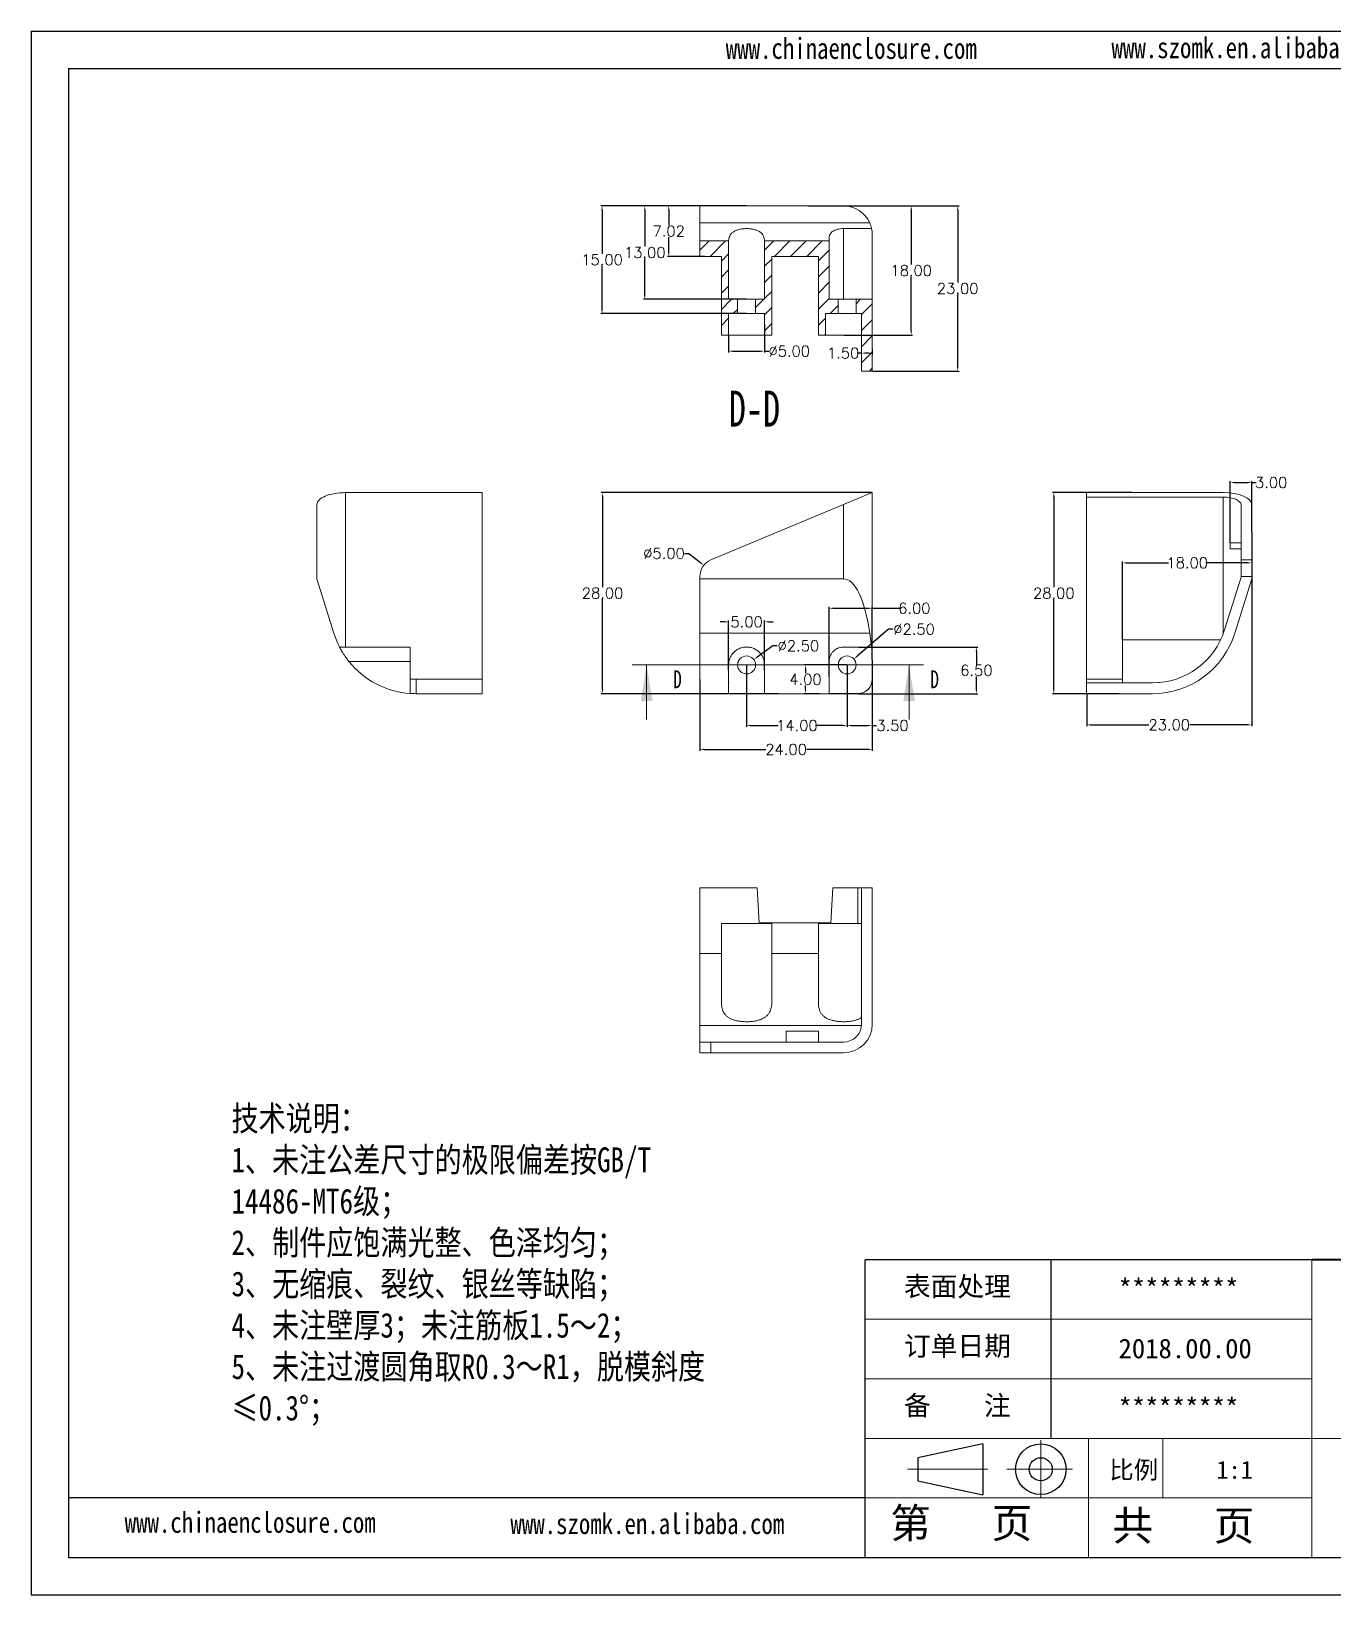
# Model space of a CAD drawing. Header units: inches. Extents: x 1696 to 3185, y 390 to 766.
# Drawn here: x 1696.1 to 1877.4, y 389.6 to 607.3 of the extents above; entities that cross this region are included whole.
import ezdxf

# ---------------------------------------------------------------- set-up
doc = ezdxf.new("R2010")
doc.units = ezdxf.units.IN
doc.header["$LTSCALE"] = 15
doc.linetypes.add('CENTER2', pattern=[28.575, 19.05, -3.175, 3.175, -3.175])
doc.linetypes.add('CENTERX2', pattern=[101.6, 63.5, -12.7, 12.7, -12.7])
doc.layers.add('文字', color=81, linetype='Continuous')
for name, color, linetype, lineweight in [('粗实线', 7, 'Continuous', 30), ('细实线', 3, 'Continuous', 9), ('细点划线', 2, 'CENTER2', 9)]:
    doc.layers.add(name, color=color, linetype=linetype, lineweight=lineweight)
doc.styles.add('SLDTEXTSTYLE6', font='TXT', dxfattribs={"width": 0.7})
doc.styles.get("Standard").update_dxf_attribs({"font": 'txt', "bigfont": 'gbcbig.shx'})
doc.styles.add('宋体', font='', dxfattribs={"width": 0.8, "height": 3.5})
doc.styles.get('宋体').set_extended_font_data('SimSun')
doc.dimstyles.new('2', dxfattribs={"dimtxt": 1.5, "dimasz": 0.6, "dimexe": 0.18, "dimexo": 0.0625, "dimgap": 0.09, "dimtad": 0, "dimtih": 1, "dimtoh": 1, "dimzin": 0, "dimdsep": 46, "dimtxsty": 'Standard', "dimcen": 0, "dimadec": 0, "dimazin": 2, "dimtfac": 1, "dimtofl": 0, "dimtmove": 0, "dimatfit": 3, "dimfxl": 1, "dimtolj": 1, "dimtzin": 0, "dimarcsym": 0})

# ---------------------------------------------------------------- blocks, each defined once
blk = doc.blocks.new('*D221')
at = {"color": 0, "lineweight": -2}
for p, q in [((1806.49, 583.02), (1825.25, 583.02)), ((1825.07, 582.42), (1825.07, 572.36)), ((1825.07, 560.62), (1825.07, 570.68)), ((1813.23, 560.02), (1825.25, 560.02))]:
    blk.add_line(p, q, dxfattribs=at)
at = {"color": 0}
for points in [[(1824.97, 582.42), (1825.17, 582.42), (1825.07, 583.02)], [(1824.97, 560.62), (1825.17, 560.62), (1825.07, 560.02)]]:
    blk.add_solid(points, dxfattribs=at)
at = {"layer": 'Defpoints', "color": 0}
for p in [(1806.43, 583.02), (1825.07, 583.02), (1813.17, 560.02)]:
    blk.add_point(p, dxfattribs=at)
at = {"color": 0, "insert": (1825.07, 571.52), "char_height": 1.5, "attachment_point": 5}
blk.add_mtext('\\A1;23.00', dxfattribs=at)
blk = doc.blocks.new('*D222')
at = {"color": 0, "lineweight": -2}
for p, q in [((1804.22, 583.02), (1818.77, 583.02)), ((1818.59, 582.42), (1818.59, 574.86)), ((1818.59, 565.62), (1818.59, 573.18)), ((1809.23, 565.02), (1818.77, 565.02))]:
    blk.add_line(p, q, dxfattribs=at)
at = {"color": 0}
for points in [[(1818.49, 582.42), (1818.69, 582.42), (1818.59, 583.02)], [(1818.49, 565.62), (1818.69, 565.62), (1818.59, 565.02)]]:
    blk.add_solid(points, dxfattribs=at)
at = {"layer": 'Defpoints', "color": 0}
for p in [(1804.15, 583.02), (1818.59, 583.02), (1809.17, 565.02)]:
    blk.add_point(p, dxfattribs=at)
at = {"color": 0, "insert": (1818.59, 574.02), "char_height": 1.5, "attachment_point": 5}
blk.add_mtext('\\A1;18.00', dxfattribs=at)
blk = doc.blocks.new('*D223')
at = {"color": 0, "lineweight": -2}
for p, q in [((1789.11, 583.02), (1784.65, 583.02)), ((1784.83, 582.42), (1784.83, 580.35)), ((1784.83, 576.59), (1784.83, 578.67)), ((1789.81, 575.99), (1784.65, 575.99))]:
    blk.add_line(p, q, dxfattribs=at)
at = {"color": 0}
for points in [[(1784.73, 582.42), (1784.93, 582.42), (1784.83, 583.02)], [(1784.73, 576.59), (1784.93, 576.59), (1784.83, 575.99)]]:
    blk.add_solid(points, dxfattribs=at)
at = {"layer": 'Defpoints', "color": 0}
for p in [(1789.17, 583.02), (1784.83, 575.99), (1789.87, 575.99)]:
    blk.add_point(p, dxfattribs=at)
at = {"color": 0, "insert": (1784.83, 579.51), "char_height": 1.5, "attachment_point": 5}
blk.add_mtext('\\A1;7.02', dxfattribs=at)
blk = doc.blocks.new('*D224')
at = {"color": 0, "lineweight": -2}
for p, q in [((1795.61, 583.02), (1781.31, 583.02)), ((1781.49, 582.42), (1781.49, 577.36)), ((1781.49, 570.62), (1781.49, 575.68)), ((1795.61, 570.02), (1781.31, 570.02))]:
    blk.add_line(p, q, dxfattribs=at)
at = {"color": 0}
for points in [[(1781.39, 582.42), (1781.59, 582.42), (1781.49, 583.02)], [(1781.39, 570.62), (1781.59, 570.62), (1781.49, 570.02)]]:
    blk.add_solid(points, dxfattribs=at)
at = {"layer": 'Defpoints', "color": 0}
for p in [(1795.67, 583.02), (1781.49, 570.02), (1795.67, 570.02)]:
    blk.add_point(p, dxfattribs=at)
at = {"color": 0, "insert": (1781.49, 576.52), "char_height": 1.5, "attachment_point": 5}
blk.add_mtext('\\A1;13.00', dxfattribs=at)
blk = doc.blocks.new('*D225')
at = {"color": 0, "lineweight": -2}
for p, q in [((1795.61, 583.02), (1775.36, 583.02)), ((1775.54, 582.42), (1775.54, 576.36)), ((1775.54, 568.62), (1775.54, 574.68)), ((1795.61, 568.02), (1775.36, 568.02))]:
    blk.add_line(p, q, dxfattribs=at)
at = {"color": 0}
for points in [[(1775.44, 582.42), (1775.64, 582.42), (1775.54, 583.02)], [(1775.44, 568.62), (1775.64, 568.62), (1775.54, 568.02)]]:
    blk.add_solid(points, dxfattribs=at)
at = {"layer": 'Defpoints', "color": 0}
for p in [(1775.54, 583.02), (1795.67, 583.02), (1795.67, 568.02)]:
    blk.add_point(p, dxfattribs=at)
at = {"color": 0, "insert": (1775.54, 575.52), "char_height": 1.5, "attachment_point": 5}
blk.add_mtext('\\A1;15.00', dxfattribs=at)
blk = doc.blocks.new('*D233')
at = {"color": 0, "lineweight": -2}
for p, q in [((1795.67, 519.03), (1795.67, 510.48)), ((1809.67, 519.03), (1809.67, 510.48)), ((1796.27, 510.66), (1800.08, 510.66)), ((1809.07, 510.66), (1805.26, 510.66))]:
    blk.add_line(p, q, dxfattribs=at)
at = {"color": 0}
for points in [[(1796.27, 510.76), (1796.27, 510.56), (1795.67, 510.66)], [(1809.07, 510.76), (1809.07, 510.56), (1809.67, 510.66)]]:
    blk.add_solid(points, dxfattribs=at)
at = {"layer": 'Defpoints', "color": 0}
for p in [(1795.67, 519.09), (1809.67, 519.09), (1809.67, 510.66)]:
    blk.add_point(p, dxfattribs=at)
at = {"color": 0, "insert": (1802.67, 510.66), "char_height": 1.5, "attachment_point": 5}
blk.add_mtext('\\A1;14.00', dxfattribs=at)
blk = doc.blocks.new('*D234')
at = {"color": 0, "lineweight": -2}
for p, q in [((1809.67, 519.03), (1809.67, 510.48)), ((1813.17, 519.74), (1813.17, 510.48)), ((1810.27, 510.66), (1812.57, 510.66)), ((1813.17, 510.66), (1813.77, 510.66))]:
    blk.add_line(p, q, dxfattribs=at)
at = {"color": 0}
for points in [[(1810.27, 510.76), (1810.27, 510.56), (1809.67, 510.66)], [(1812.57, 510.76), (1812.57, 510.56), (1813.17, 510.66)]]:
    blk.add_solid(points, dxfattribs=at)
at = {"layer": 'Defpoints', "color": 0}
for p in [(1809.67, 519.09), (1813.17, 519.8), (1813.17, 510.66)]:
    blk.add_point(p, dxfattribs=at)
at = {"color": 0, "insert": (1815.99, 510.66), "char_height": 1.5, "attachment_point": 5}
blk.add_mtext('\\A1;3.50', dxfattribs=at)
blk = doc.blocks.new('*D235')
at = {"color": 0, "lineweight": -2}
for p, q in [((1807.17, 517.42), (1807.17, 527.17)), ((1807.77, 526.99), (1812.57, 526.99)), ((1813.17, 519.86), (1813.17, 527.17)), ((1813.17, 526.99), (1816.94, 526.99))]:
    blk.add_line(p, q, dxfattribs=at)
at = {"color": 0}
for points in [[(1807.77, 527.09), (1807.77, 526.89), (1807.17, 526.99)], [(1812.57, 527.09), (1812.57, 526.89), (1813.17, 526.99)]]:
    blk.add_solid(points, dxfattribs=at)
at = {"layer": 'Defpoints', "color": 0}
for p in [(1807.17, 526.99), (1813.17, 519.8), (1807.17, 517.36)]:
    blk.add_point(p, dxfattribs=at)
at = {"color": 0, "insert": (1819.03, 526.99), "char_height": 1.5, "attachment_point": 5}
blk.add_mtext('\\A1;6.00', dxfattribs=at)
blk = doc.blocks.new('*D236')
at = {"color": 0, "lineweight": -2}
for p, q in [((1792.57, 525.1), (1791.97, 525.1)), ((1793.17, 518.38), (1793.17, 525.28)), ((1798.17, 518.38), (1798.17, 525.28)), ((1798.77, 525.1), (1799.37, 525.1))]:
    blk.add_line(p, q, dxfattribs=at)
at = {"color": 0}
for points in [[(1792.57, 525.2), (1792.57, 525), (1793.17, 525.1)], [(1798.77, 525.2), (1798.77, 525), (1798.17, 525.1)]]:
    blk.add_solid(points, dxfattribs=at)
at = {"layer": 'Defpoints', "color": 0}
for p in [(1798.17, 525.1), (1793.17, 518.32), (1798.17, 518.32)]:
    blk.add_point(p, dxfattribs=at)
at = {"color": 0, "insert": (1795.67, 525.1), "char_height": 1.5, "attachment_point": 5}
blk.add_mtext('\\A1;5.00', dxfattribs=at)
blk = doc.blocks.new('*D237')
at = {"color": 0, "lineweight": -2}
for p, q in [((1799.31, 521.76), (1797.16, 520.19)), ((1799.91, 521.76), (1799.31, 521.76))]:
    blk.add_line(p, q, dxfattribs=at)
at = {"color": 0}
blk.add_solid([(1797.1, 520.27), (1797.22, 520.11), (1796.68, 519.83)], dxfattribs=at)
at = {"layer": 'Defpoints', "color": 0}
for p in [(1794.66, 518.36), (1796.68, 519.83)]:
    blk.add_point(p, dxfattribs=at)
at = {"color": 0, "insert": (1802.88, 521.76), "char_height": 1.5, "attachment_point": 5}
blk.add_mtext('\\A1;∅2.50', dxfattribs=at)
blk = doc.blocks.new('*D238')
at = {"color": 0, "lineweight": -2}
for p, q in [((1815.42, 524.07), (1811.07, 520.3)), ((1816.02, 524.07), (1815.42, 524.07))]:
    blk.add_line(p, q, dxfattribs=at)
at = {"color": 0}
blk.add_solid([(1811, 520.38), (1811.13, 520.23), (1810.62, 519.91)], dxfattribs=at)
at = {"layer": 'Defpoints', "color": 0}
for p in [(1808.72, 518.27), (1810.62, 519.91)]:
    blk.add_point(p, dxfattribs=at)
at = {"color": 0, "insert": (1818.99, 524.07), "char_height": 1.5, "attachment_point": 5}
blk.add_mtext('\\A1;∅2.50', dxfattribs=at)
blk = doc.blocks.new('*D239')
at = {"color": 0, "lineweight": -2}
for p, q in [((1789.17, 517.07), (1789.17, 507.15)), ((1813.17, 517.07), (1813.17, 507.15)), ((1789.77, 507.33), (1798.33, 507.33)), ((1812.57, 507.33), (1804.01, 507.33))]:
    blk.add_line(p, q, dxfattribs=at)
at = {"color": 0}
for points in [[(1789.77, 507.43), (1789.77, 507.23), (1789.17, 507.33)], [(1812.57, 507.43), (1812.57, 507.23), (1813.17, 507.33)]]:
    blk.add_solid(points, dxfattribs=at)
at = {"layer": 'Defpoints', "color": 0}
for p in [(1789.17, 517.13), (1813.17, 517.13), (1789.17, 507.33)]:
    blk.add_point(p, dxfattribs=at)
at = {"color": 0, "insert": (1801.17, 507.33), "char_height": 1.5, "attachment_point": 5}
blk.add_mtext('\\A1;24.00', dxfattribs=at)
blk = doc.blocks.new('*D240')
at = {"color": 0, "lineweight": -2}
for p, q in [((1813.11, 543.09), (1775.43, 543.09)), ((1775.61, 542.49), (1775.61, 529.93)), ((1775.61, 515.69), (1775.61, 528.25)), ((1800.11, 515.09), (1775.43, 515.09))]:
    blk.add_line(p, q, dxfattribs=at)
at = {"color": 0}
for points in [[(1775.51, 542.49), (1775.71, 542.49), (1775.61, 543.09)], [(1775.51, 515.69), (1775.71, 515.69), (1775.61, 515.09)]]:
    blk.add_solid(points, dxfattribs=at)
at = {"layer": 'Defpoints', "color": 0}
for p in [(1775.61, 543.09), (1813.17, 543.09), (1800.17, 515.09)]:
    blk.add_point(p, dxfattribs=at)
at = {"color": 0, "insert": (1775.61, 529.09), "char_height": 1.5, "attachment_point": 5}
blk.add_mtext('\\A1;28.00', dxfattribs=at)
blk = doc.blocks.new('*D241')
at = {"color": 0, "lineweight": -2}
for p, q in [((1787.01, 534.63), (1787.61, 534.63)), ((1787.61, 534.63), (1789.24, 533.35))]:
    blk.add_line(p, q, dxfattribs=at)
at = {"color": 0}
blk.add_solid([(1789.3, 533.43), (1789.17, 533.27), (1789.71, 532.98)], dxfattribs=at)
at = {"layer": 'Defpoints', "color": 0}
for p in [(1789.71, 532.98), (1793.63, 529.88)]:
    blk.add_point(p, dxfattribs=at)
at = {"color": 0, "insert": (1784.17, 534.63), "char_height": 1.5, "attachment_point": 5}
blk.add_mtext('\\A1;∅5.00', dxfattribs=at)
blk = doc.blocks.new('*D242')
at = {"color": 0, "lineweight": -2}
for p, q in [((1866.03, 537.52), (1866.03, 510.57)), ((1843.03, 515.03), (1843.03, 510.57)), ((1843.63, 510.75), (1851.69, 510.75)), ((1865.43, 510.75), (1857.37, 510.75))]:
    blk.add_line(p, q, dxfattribs=at)
at = {"color": 0}
for points in [[(1843.63, 510.85), (1843.63, 510.65), (1843.03, 510.75)], [(1865.43, 510.85), (1865.43, 510.65), (1866.03, 510.75)]]:
    blk.add_solid(points, dxfattribs=at)
at = {"layer": 'Defpoints', "color": 0}
for p in [(1866.03, 537.58), (1843.03, 515.09), (1866.03, 510.75)]:
    blk.add_point(p, dxfattribs=at)
at = {"color": 0, "insert": (1854.53, 510.75), "char_height": 1.5, "attachment_point": 5}
blk.add_mtext('\\A1;23.00', dxfattribs=at)
blk = doc.blocks.new('*D243')
at = {"color": 0, "lineweight": -2}
for p, q in [((1849.33, 543.09), (1838.27, 543.09)), ((1838.45, 542.49), (1838.45, 529.93)), ((1838.45, 515.69), (1838.45, 528.25)), ((1847.55, 515.09), (1838.27, 515.09))]:
    blk.add_line(p, q, dxfattribs=at)
at = {"color": 0}
for points in [[(1838.35, 542.49), (1838.55, 542.49), (1838.45, 543.09)], [(1838.35, 515.69), (1838.55, 515.69), (1838.45, 515.09)]]:
    blk.add_solid(points, dxfattribs=at)
at = {"layer": 'Defpoints', "color": 0}
for p in [(1838.45, 543.09), (1849.39, 543.09), (1847.61, 515.09)]:
    blk.add_point(p, dxfattribs=at)
at = {"color": 0, "insert": (1838.45, 529.09), "char_height": 1.5, "attachment_point": 5}
blk.add_mtext('\\A1;28.00', dxfattribs=at)
blk = doc.blocks.new('*D244')
at = {"color": 0, "lineweight": -2}
for p, q in [((1863.03, 536.14), (1863.03, 544.68)), ((1863.63, 544.5), (1865.43, 544.5)), ((1866.03, 537.58), (1866.03, 544.68)), ((1866.03, 544.5), (1866.63, 544.5))]:
    blk.add_line(p, q, dxfattribs=at)
at = {"color": 0}
for points in [[(1863.63, 544.6), (1863.63, 544.4), (1863.03, 544.5)], [(1865.43, 544.6), (1865.43, 544.4), (1866.03, 544.5)]]:
    blk.add_solid(points, dxfattribs=at)
at = {"layer": 'Defpoints', "color": 0}
for p in [(1866.03, 544.5), (1863.03, 536.08), (1866.03, 537.52)]:
    blk.add_point(p, dxfattribs=at)
at = {"color": 0, "insert": (1868.72, 544.5), "char_height": 1.5, "attachment_point": 5}
blk.add_mtext('\\A1;3.00', dxfattribs=at)
blk = doc.blocks.new('*D245')
at = {"color": 0, "lineweight": -2}
for p, q in [((1848.03, 522.66), (1848.03, 533.49)), ((1866.03, 533.67), (1866.03, 533.13)), ((1848.63, 533.31), (1854.44, 533.31)), ((1865.43, 533.31), (1859.62, 533.31))]:
    blk.add_line(p, q, dxfattribs=at)
at = {"color": 0}
for points in [[(1848.63, 533.41), (1848.63, 533.21), (1848.03, 533.31)], [(1865.43, 533.41), (1865.43, 533.21), (1866.03, 533.31)]]:
    blk.add_solid(points, dxfattribs=at)
at = {"layer": 'Defpoints', "color": 0}
for p in [(1866.03, 533.74), (1848.03, 533.31), (1848.03, 522.59)]:
    blk.add_point(p, dxfattribs=at)
at = {"color": 0, "insert": (1857.03, 533.31), "char_height": 1.5, "attachment_point": 5}
blk.add_mtext('\\A1;18.00', dxfattribs=at)
blk = doc.blocks.new('*D253')
at = {"color": 0, "lineweight": -2}
for p, q in [((1809.61, 519.09), (1803.69, 519.09)), ((1803.87, 518.49), (1803.87, 517.93)), ((1803.87, 515.69), (1803.87, 516.25)), ((1805.81, 515.09), (1803.69, 515.09))]:
    blk.add_line(p, q, dxfattribs=at)
at = {"color": 0}
for points in [[(1803.77, 518.49), (1803.97, 518.49), (1803.87, 519.09)], [(1803.77, 515.69), (1803.97, 515.69), (1803.87, 515.09)]]:
    blk.add_solid(points, dxfattribs=at)
at = {"layer": 'Defpoints', "color": 0}
for p in [(1803.87, 519.09), (1809.67, 519.09), (1805.87, 515.09)]:
    blk.add_point(p, dxfattribs=at)
at = {"color": 0, "insert": (1803.87, 517.09), "char_height": 1.5, "attachment_point": 5}
blk.add_mtext('\\A1;4.00', dxfattribs=at)
blk = doc.blocks.new('*D254')
at = {"color": 0, "lineweight": -2}
for p, q in [((1811.23, 521.59), (1827.85, 521.59)), ((1827.67, 520.99), (1827.67, 519.18)), ((1827.67, 515.69), (1827.67, 517.5)), ((1811.23, 515.09), (1827.85, 515.09))]:
    blk.add_line(p, q, dxfattribs=at)
at = {"color": 0}
for points in [[(1827.57, 520.99), (1827.77, 520.99), (1827.67, 521.59)], [(1827.57, 515.69), (1827.77, 515.69), (1827.67, 515.09)]]:
    blk.add_solid(points, dxfattribs=at)
at = {"layer": 'Defpoints', "color": 0}
for p in [(1811.17, 521.59), (1827.67, 521.59), (1811.17, 515.09)]:
    blk.add_point(p, dxfattribs=at)
at = {"color": 0, "insert": (1827.67, 518.34), "char_height": 1.5, "attachment_point": 5}
blk.add_mtext('\\A1;6.50', dxfattribs=at)
blk = doc.blocks.new('*D256')
at = {"color": 0, "lineweight": -2}
for p, q in [((1811.67, 562.52), (1811.07, 562.52)), ((1811.67, 562.58), (1811.67, 562.7)), ((1812.57, 562.52), (1812.27, 562.52)), ((1813.17, 563.14), (1813.17, 562.34))]:
    blk.add_line(p, q, dxfattribs=at)
at = {"color": 0}
for points in [[(1812.27, 562.62), (1812.27, 562.42), (1811.67, 562.52)], [(1812.57, 562.62), (1812.57, 562.42), (1813.17, 562.52)]]:
    blk.add_solid(points, dxfattribs=at)
at = {"layer": 'Defpoints', "color": 0}
for p in [(1811.67, 562.52), (1811.67, 562.52), (1813.17, 563.21)]:
    blk.add_point(p, dxfattribs=at)
at = {"color": 0, "insert": (1809.11, 562.52), "char_height": 1.5, "attachment_point": 5}
blk.add_mtext('\\A1;1.50', dxfattribs=at)
blk = doc.blocks.new('*D257')
at = {"color": 0, "lineweight": -2}
for p, q in [((1798.17, 566.45), (1798.17, 562.61)), ((1793.17, 564.95), (1793.17, 562.61)), ((1793.77, 562.79), (1797.57, 562.79)), ((1798.17, 562.79), (1798.77, 562.79))]:
    blk.add_line(p, q, dxfattribs=at)
at = {"color": 0}
for points in [[(1793.77, 562.89), (1793.77, 562.69), (1793.17, 562.79)], [(1797.57, 562.89), (1797.57, 562.69), (1798.17, 562.79)]]:
    blk.add_solid(points, dxfattribs=at)
at = {"layer": 'Defpoints', "color": 0}
for p in [(1798.17, 566.52), (1793.17, 565.02), (1798.17, 562.79)]:
    blk.add_point(p, dxfattribs=at)
at = {"color": 0, "insert": (1801.61, 562.79), "char_height": 1.5, "attachment_point": 5}
blk.add_mtext('\\A1;%%C5.00', dxfattribs=at)

msp = doc.modelspace()

# ---------------------------------------------------------------- hatches: boundary and pattern name
at = {"linetype": 'Continuous', "lineweight": 0}
h = msp.add_hatch(dxfattribs=at)
h.set_pattern_fill('ANSI31', color=4, scale=0.5, style=0)
h.paths.add_polyline_path([(1793.17, 570.016), (1793.17, 578.138), (1789.17, 578.138), (1789.17, 575.995), (1792.17, 575.995), (1792.17, 565.016), (1793.17, 565.016), (1793.17, 568.016), (1794.42, 568.016), (1794.42, 570.016)], flags=0)
h = msp.add_hatch(dxfattribs=at)
h.set_pattern_fill('ANSI31', color=4, scale=0.5, style=0)
h.paths.add_polyline_path([(1796.92, 570.016), (1796.92, 568.016), (1798.17, 568.016), (1798.17, 565.016), (1799.17, 565.016), (1799.17, 575.995), (1805.67, 575.995), (1805.67, 565.016), (1806.67, 565.016), (1806.67, 568.016), (1808.42, 568.016), (1808.42, 570.016), (1807.17, 570.016), (1807.17, 578.138), (1798.17, 578.138), (1798.17, 570.016)], flags=0)
h = msp.add_hatch(dxfattribs=at)
h.set_pattern_fill('ANSI31', color=4, scale=0.5, style=0)
h.paths.add_polyline_path([(1811.67, 565.016), (1811.67, 560.016), (1813.17, 560.016), (1813.17, 570.016), (1810.92, 570.016), (1810.92, 568.016), (1811.67, 568.016)], flags=0)

# ---------------------------------------------------------------- linework, layer by layer
for p, q in [((1696.057, 607.341), (2003.987, 607.341)), ((1696.057, 607.341), (1696.057, 389.613)), ((1701.241, 602.157), (1998.803, 602.157)), ((1701.241, 602.157), (1701.241, 394.797)), ((1874.387, 436.269), (1812.179, 436.269)), ((1812.179, 394.797), (1812.179, 436.269)), ((1838.099, 411.386), (1838.099, 436.269)), ((1812.179, 403.092), (1701.241, 403.092)), ((1701.241, 394.797), (1998.803, 394.797)), ((1696.057, 389.613), (2003.987, 389.613))]:
    msp.add_line(p, q)
at = {"color": 7, "linetype": 'Continuous', "lineweight": 15}
for p, q in [((1789.17, 583.016), (1809.17, 583.016)), ((1789.17, 580.648), (1789.17, 583.016)), ((1789.17, 578.138), (1789.17, 580.648)), ((1789.17, 580.648), (1812.822, 580.648)), ((1813.08, 579.859), (1809.17, 579.859)), ((1809.17, 579.859), (1809.17, 570.016)), ((1793.17, 578.138), (1789.17, 578.138)), ((1789.17, 575.995), (1789.17, 578.138)), ((1793.17, 578.138), (1793.17, 570.016)), ((1798.17, 570.016), (1798.17, 578.138)), ((1807.17, 578.138), (1798.17, 578.138)), ((1807.17, 578.562), (1807.17, 578.138)), ((1807.17, 578.138), (1807.17, 570.016)), ((1813.17, 570.016), (1813.17, 579.016)), ((1792.17, 575.995), (1789.17, 575.995)), ((1792.17, 565.016), (1792.17, 575.995)), ((1799.17, 575.995), (1799.17, 565.016)), ((1805.67, 575.995), (1799.17, 575.995)), ((1805.67, 565.016), (1805.67, 575.995)), ((1794.42, 570.016), (1793.17, 570.016)), ((1794.42, 570.016), (1794.42, 568.016)), ((1796.92, 570.016), (1794.42, 570.016)), ((1798.17, 570.016), (1796.92, 570.016)), ((1796.92, 568.016), (1796.92, 570.016)), ((1808.42, 570.016), (1807.17, 570.016)), ((1808.42, 570.016), (1808.42, 568.016)), ((1810.92, 570.016), (1808.42, 570.016)), ((1810.92, 568.016), (1810.92, 570.016)), ((1813.17, 570.016), (1810.92, 570.016)), ((1813.17, 570.016), (1813.17, 560.016)), ((1793.17, 568.016), (1793.17, 565.016)), ((1793.17, 568.016), (1794.42, 568.016)), ((1796.92, 568.016), (1794.42, 568.016)), ((1796.92, 568.016), (1798.17, 568.016)), ((1798.17, 565.016), (1798.17, 568.016)), ((1806.67, 568.016), (1806.67, 565.016)), ((1806.67, 568.016), (1808.42, 568.016)), ((1810.92, 568.016), (1808.42, 568.016)), ((1810.92, 568.016), (1811.67, 568.016)), ((1811.67, 565.016), (1811.67, 568.016)), ((1792.17, 565.016), (1793.17, 565.016)), ((1793.17, 565.016), (1798.17, 565.016)), ((1798.17, 565.016), (1799.17, 565.016)), ((1805.67, 565.016), (1806.67, 565.016)), ((1806.67, 565.016), (1811.67, 565.016)), ((1811.67, 565.016), (1811.67, 560.016)), ((1811.67, 560.016), (1813.17, 560.016)), ((1739.828, 543.094), (1739.828, 521.594)), ((1739.828, 543.094), (1758.828, 543.094)), ((1758.828, 517.094), (1758.828, 543.094)), ((1809.17, 541.427), (1813.17, 543.094)), ((1813.17, 543.094), (1813.17, 521.594)), ((1843.026, 542.469), (1843.026, 543.094)), ((1862.026, 543.094), (1843.026, 543.094)), ((1862.026, 542.469), (1843.026, 542.469)), ((1843.026, 517.094), (1843.026, 542.469)), ((1862.026, 542.469), (1862.026, 523.383)), ((1735.828, 531.094), (1735.828, 541.427)), ((1790.709, 533.735), (1809.17, 541.427)), ((1809.17, 531.094), (1809.17, 541.427)), ((1864.526, 533.735), (1864.526, 541.427)), ((1866.026, 533.735), (1866.026, 541.427)), ((1863.026, 536.081), (1864.526, 536.081)), ((1863.026, 535.281), (1863.026, 536.081)), ((1863.026, 535.281), (1864.526, 535.281)), ((1864.526, 533.735), (1866.026, 533.735)), ((1864.526, 531.427), (1864.526, 533.735)), ((1866.026, 533.735), (1866.026, 531.427)), ((1789.17, 531.427), (1789.17, 531.094)), ((1862.225, 523.962), (1864.526, 531.323)), ((1864.526, 531.427), (1864.526, 531.323)), ((1866.026, 531.427), (1864.526, 531.427)), ((1866.026, 531.427), (1866.026, 531.094)), ((1738.196, 523.515), (1735.828, 531.094)), ((1789.17, 531.094), (1809.17, 531.094)), ((1789.17, 523.515), (1789.17, 531.094)), ((1863.657, 523.515), (1866.026, 531.094)), ((1789.17, 523.515), (1812.822, 523.515)), ((1789.17, 515.094), (1789.17, 523.515)), ((1861.687, 522.594), (1848.026, 522.594)), ((1848.026, 516.594), (1848.026, 522.594)), ((1861.687, 522.594), (1861.687, 522.594)), ((1739.828, 521.594), (1738.985, 521.594)), ((1748.828, 521.594), (1739.828, 521.594)), ((1748.828, 517.128), (1748.828, 521.594)), ((1813.08, 521.594), (1809.17, 521.594)), ((1813.17, 521.594), (1813.08, 521.594)), ((1813.17, 517.128), (1813.17, 521.594)), ((1748.828, 519.594), (1740.283, 519.594)), ((1793.17, 519.094), (1793.17, 515.122)), ((1798.17, 515.122), (1798.17, 519.094)), ((1807.17, 519.594), (1807.17, 515.122)), ((1749.65, 515.094), (1749.65, 517.094)), ((1749.65, 517.094), (1758.828, 517.094)), ((1758.828, 517.094), (1758.828, 515.094)), ((1793.17, 516.626), (1793.188, 516.626)), ((1798.152, 516.626), (1798.17, 516.626)), ((1813.17, 517.128), (1813.17, 517.094)), ((1848.026, 517.094), (1843.026, 517.094)), ((1843.026, 517.094), (1843.026, 516.594)), ((1843.026, 516.594), (1843.026, 515.094)), ((1852.203, 516.594), (1843.026, 516.594)), ((1853.232, 516.645), (1853.026, 516.645)), ((1853.026, 516.626), (1853.026, 516.645)), ((1758.828, 515.094), (1749.65, 515.094)), ((1811.17, 515.094), (1789.17, 515.094)), ((1798.17, 515.122), (1793.17, 515.122)), ((1811.17, 515.122), (1807.17, 515.122)), ((1811.17, 515.094), (1811.17, 515.122)), ((1852.203, 515.094), (1843.026, 515.094)), ((1789.17, 488.077), (1797.163, 488.077)), ((1789.17, 478.899), (1789.17, 488.077)), ((1797.163, 488.077), (1797.42, 483.177)), ((1807.42, 483.177), (1807.677, 488.077)), ((1807.677, 488.077), (1811.17, 488.077)), ((1811.17, 488.077), (1811.17, 483.077)), ((1811.67, 488.077), (1811.17, 488.077)), ((1811.67, 469.077), (1811.67, 488.077)), ((1811.67, 488.077), (1813.17, 488.077)), ((1813.17, 469.077), (1813.17, 488.077)), ((1792.17, 483.077), (1792.17, 472.106)), ((1792.17, 483.077), (1799.17, 483.077)), ((1797.42, 483.177), (1807.42, 483.177)), ((1799.17, 472.102), (1799.17, 483.077)), ((1805.67, 483.077), (1805.67, 472.099)), ((1805.67, 483.077), (1811.67, 483.077)), ((1789.17, 478.899), (1789.17, 468.877)), ((1789.17, 468.877), (1811.662, 468.877)), ((1789.17, 468.877), (1789.17, 466.577)), ((1789.17, 465.077), (1789.17, 466.577)), ((1789.17, 466.577), (1790.709, 466.577)), ((1790.709, 466.577), (1790.709, 465.077)), ((1790.709, 466.577), (1809.17, 466.577)), ((1801.17, 468.077), (1801.17, 466.577)), ((1801.17, 468.077), (1805.67, 468.077)), ((1805.67, 468.077), (1805.67, 466.577)), ((1790.709, 465.077), (1789.17, 465.077)), ((1790.709, 465.077), (1809.17, 465.077))]:
    msp.add_line(p, q, dxfattribs=at)
at = {"color": 1, "linetype": 'CENTERX2', "lineweight": 0}
msp.add_line((1779.747, 519.094), (1820.3, 519.094), dxfattribs=at)
at = {"color": 7, "linetype": 'Continuous', "lineweight": 0}
for p, q in [((1781.747, 511.494), (1781.747, 519.094)), ((1818.3, 511.494), (1818.3, 519.094))]:
    msp.add_line(p, q, dxfattribs=at)
at = {"color": 8, "linetype": 'Continuous', "lineweight": 15}
for p, q in [((1792.17, 478.899), (1789.17, 478.899)), ((1805.67, 478.899), (1799.17, 478.899))]:
    msp.add_line(p, q, dxfattribs=at)
at = {"color": 7, "linetype": 'Continuous', "lineweight": 15}
for centre in [(1795.67, 519.094), (1809.67, 519.092)]:
    msp.add_circle(centre, 1.25, dxfattribs=at)
for centre, radius, start, end in [((1809.17, 579.016), 4, 24.07093, 90), ((1809.17, 579.016), 4, 0, 12.16739), ((1791.67, 531.427), 2.5, 112.62, 180), ((1852.203, 527.094), 10.5, 270, 342.64598), ((1852.203, 527.094), 12, 270, 342.64598), ((1749.65, 527.094), 12, 218.68219, 266.07077), ((1749.65, 527.094), 10, 265.28329, 270), ((1795.67, 519.094), 3.5, 224.41531, 224.83537), ((1795.67, 519.094), 3.5, 315.16463, 315.58469), ((1811.17, 517.094), 2, 270, 0), ((1749.65, 527.094), 12, 266.07077, 270), ((1809.17, 469.077), 2.5, 270, 0), ((1809.17, 469.077), 4, 270, 0)]:
    msp.add_arc(centre, radius, start, end, dxfattribs=at)
for centre, major_axis, ratio, start_param, end_param in [((1739.828, 541.427), (4, 0), 0.4166694, 1.5707963, 3.1415927), ((1862.026, 541.427), (4, 0), 0.4166694, 0, 1.5707963), ((1862.026, 541.427), (2.5, 0), 0.4166694, 0, 1.5707963), ((1809.17, 518.294), (0, 12.8), 0.3125, 5.1325059, 6.2831853)]:
    msp.add_ellipse(centre, major_axis=major_axis, ratio=ratio, start_param=start_param, end_param=end_param, dxfattribs=at)
for points, knots in [([(1793.17, 578.138), (1793.17, 578.383), (1793.214, 578.611), (1793.364, 578.925), (1793.428, 579.026), (1793.586, 579.21), (1793.679, 579.296), (1793.899, 579.452), (1794.022, 579.521), (1794.295, 579.641), (1794.446, 579.693), (1794.77, 579.775), (1794.94, 579.806), (1795.294, 579.848), (1795.479, 579.859), (1795.843, 579.86), (1796.028, 579.85), (1796.384, 579.809), (1796.554, 579.779), (1796.88, 579.697), (1797.032, 579.646), (1797.308, 579.526), (1797.435, 579.456), (1797.764, 579.224), (1797.923, 579.036), (1798.074, 578.721), (1798.111, 578.61), (1798.159, 578.38), (1798.17, 578.261), (1798.17, 578.138)], [0, 0, 0, 0, 0.125, 0.125, 0.1875, 0.1875, 0.25, 0.25, 0.3125, 0.3125, 0.375, 0.375, 0.4375, 0.4375, 0.5, 0.5, 0.5625, 0.5625, 0.625, 0.625, 0.6875, 0.6875, 0.75, 0.75, 0.875, 0.875, 0.9375, 0.9375, 1, 1, 1, 1]), ([(1807.17, 578.562), (1807.17, 578.743), (1807.208, 578.913), (1807.332, 579.149), (1807.385, 579.224), (1807.514, 579.364), (1807.59, 579.428), (1807.855, 579.606), (1808.075, 579.699), (1808.463, 579.795), (1808.597, 579.819), (1808.877, 579.851), (1809.024, 579.859), (1809.17, 579.859)], [0, 0, 0, 0, 0.25, 0.25, 0.375, 0.375, 0.5, 0.5, 0.75, 0.75, 0.875, 0.875, 1, 1, 1, 1]), ([(1740.283, 519.594), (1740.101, 519.821), (1739.931, 520.05), (1739.695, 520.391), (1739.62, 520.505), (1739.48, 520.722), (1739.416, 520.827), (1739.238, 521.124), (1739.145, 521.292), (1739.049, 521.47), (1739.025, 521.516), (1738.993, 521.578), (1738.985, 521.594), (1738.985, 521.594)], [0, 0, 0, 0, 0.25, 0.25, 0.375, 0.375, 0.5, 0.5, 0.75, 0.75, 0.875, 0.875, 1, 1, 1, 1]), ([(1793.17, 519.094), (1793.17, 519.368), (1793.214, 519.647), (1793.364, 520.07), (1793.428, 520.212), (1793.586, 520.484), (1793.679, 520.615), (1793.899, 520.866), (1794.022, 520.982), (1794.295, 521.189), (1794.446, 521.281), (1794.77, 521.433), (1794.94, 521.492), (1795.294, 521.572), (1795.479, 521.593), (1795.843, 521.595), (1796.028, 521.575), (1796.384, 521.497), (1796.554, 521.439), (1796.88, 521.289), (1797.032, 521.197), (1797.308, 520.99), (1797.435, 520.873), (1797.764, 520.5), (1797.923, 520.219), (1798.074, 519.796), (1798.111, 519.653), (1798.159, 519.371), (1798.17, 519.231), (1798.17, 519.094)], [0, 0, 0, 0, 0.125, 0.125, 0.1875, 0.1875, 0.25, 0.25, 0.3125, 0.3125, 0.375, 0.375, 0.4375, 0.4375, 0.5, 0.5, 0.5625, 0.5625, 0.625, 0.625, 0.6875, 0.6875, 0.75, 0.75, 0.875, 0.875, 0.9375, 0.9375, 1, 1, 1, 1]), ([(1807.17, 519.594), (1807.17, 519.821), (1807.208, 520.05), (1807.332, 520.391), (1807.385, 520.505), (1807.514, 520.722), (1807.59, 520.827), (1807.855, 521.124), (1808.075, 521.292), (1808.463, 521.47), (1808.597, 521.516), (1808.877, 521.578), (1809.024, 521.594), (1809.17, 521.594)], [0, 0, 0, 0, 0.25, 0.25, 0.375, 0.375, 0.5, 0.5, 0.75, 0.75, 0.875, 0.875, 1, 1, 1, 1]), ([(1748.828, 515.122), (1748.828, 515.122), (1748.828, 515.135), (1748.828, 515.186), (1748.828, 515.225), (1748.828, 515.326), (1748.828, 515.387), (1748.828, 515.533), (1748.828, 515.618), (1748.828, 515.895), (1748.828, 516.119), (1748.828, 516.601), (1748.828, 516.863), (1748.828, 517.128)], [0, 0, 0, 0, 0.125, 0.125, 0.25, 0.25, 0.375, 0.375, 0.5, 0.5, 0.75, 0.75, 1, 1, 1, 1]), ([(1811.17, 515.122), (1811.302, 515.122), (1811.432, 515.135), (1811.688, 515.186), (1811.815, 515.225), (1812.058, 515.326), (1812.172, 515.387), (1812.39, 515.533), (1812.493, 515.618), (1812.769, 515.895), (1812.918, 516.119), (1813.117, 516.601), (1813.17, 516.863), (1813.17, 517.128)], [0, 0, 0, 0, 0.125, 0.125, 0.25, 0.25, 0.375, 0.375, 0.5, 0.5, 0.75, 0.75, 1, 1, 1, 1]), ([(1799.168, 472.102), (1799.168, 472.083), (1799.176, 471.897), (1799.147, 471.597), (1799.074, 471.208), (1798.956, 470.872), (1798.777, 470.542), (1798.513, 470.233), (1798.149, 469.954), (1797.697, 469.733), (1797.189, 469.574), (1796.648, 469.472), (1796.104, 469.418), (1795.556, 469.407), (1795.022, 469.434), (1794.507, 469.502), (1794.025, 469.609), (1793.587, 469.76), (1793.197, 469.955), (1792.869, 470.198), (1792.612, 470.477), (1792.426, 470.782), (1792.297, 471.104), (1792.205, 471.498), (1792.165, 471.833), (1792.174, 472.062), (1792.175, 472.106)], [0, 0, 0, 0, 0.005898, 0.056583, 0.0975858, 0.1386828, 0.1796288, 0.2289454, 0.2782238, 0.3277995, 0.3773525, 0.4218412, 0.4663256, 0.5087809, 0.5512366, 0.5933361, 0.6354402, 0.67797, 0.7205128, 0.7649143, 0.8093408, 0.8495363, 0.8898822, 0.9301326, 0.9865769, 1, 1, 1, 1]), ([(1811.67, 469.986), (1811.547, 469.916), (1811.296, 469.773), (1810.844, 469.617), (1810.341, 469.502), (1809.812, 469.434), (1809.264, 469.406), (1808.727, 469.419), (1808.2, 469.471), (1807.707, 469.563), (1807.249, 469.697), (1806.841, 469.874), (1806.488, 470.099), (1806.192, 470.376), (1805.96, 470.707), (1805.81, 471.06), (1805.723, 471.411), (1805.678, 471.745), (1805.673, 471.981), (1805.671, 472.099)], [0, 0, 0, 0, 0.0597951, 0.1212465, 0.1810689, 0.2427448, 0.300628, 0.3602323, 0.417434, 0.4762748, 0.5338921, 0.5930741, 0.652814, 0.7140071, 0.7796654, 0.8466855, 0.8978367, 0.9490005, 1, 1, 1, 1])]:
    msp.add_open_spline(points, degree=3, knots=knots, dxfattribs=at)
for points in [[(1813.08, 579.859), (1813.012, 580.177), (1812.915, 580.44), (1812.822, 580.648)], [(1738.985, 521.594), (1738.667, 522.209), (1738.404, 522.848), (1738.196, 523.515)], [(1813.08, 521.594), (1813.012, 522.209), (1812.915, 522.848), (1812.822, 523.515)]]:
    msp.add_open_spline(points, degree=3, dxfattribs=at)
at = {"color": 7, "linetype": 'Continuous', "lineweight": 0}
for points in [[(1781.747, 519.094), (1780.947, 514.094), (1782.547, 514.094)], [(1818.3, 519.094), (1817.5, 514.094), (1819.1, 514.094)]]:
    msp.add_solid(points, dxfattribs=at)
at = {"layer": '粗实线', "color": 7, "lineweight": 40}
msp.add_line((1998.803, 436.269), (1874.387, 436.269), dxfattribs=at)
at = {"layer": '粗实线', "color": 7}
for p, q in [((1828.572, 410.61), (1819.509, 408.689)), ((1828.572, 410.61), (1828.572, 403.507)), ((1819.509, 408.689), (1819.509, 405.484)), ((1819.509, 405.484), (1828.572, 403.507))]:
    msp.add_line(p, q, dxfattribs=at)
for radius in [3.523, 1.603]:
    msp.add_circle((1836.638, 407.086), radius, dxfattribs=at)
at = {"layer": '细实线', "color": 7}
for p, q in [((1874.387, 436.269), (1874.387, 394.797)), ((1874.387, 427.975), (1812.179, 427.975)), ((1874.387, 419.68), (1812.179, 419.68)), ((1998.803, 411.386), (1812.179, 411.386)), ((1843.283, 411.386), (1843.283, 394.797)), ((1853.651, 411.386), (1853.651, 403.092)), ((1874.387, 403.092), (1812.179, 403.092))]:
    msp.add_line(p, q, dxfattribs=at)
at = {"layer": '细点划线', "color": 7}
for p, q in [((1836.638, 411.142), (1836.638, 403.092)), ((1818.064, 407.086), (1829.266, 407.086)), ((1831.926, 407.086), (1841.032, 407.086))]:
    msp.add_line(p, q, dxfattribs=at)

# ---------------------------------------------------------------- texts
at = {"color": 7, "linetype": 'Continuous', "attachment_point": 1, "style": 'SLDTEXTSTYLE6'}
for s, insert, char_height in [('D-D', (1793.191, 557.293), 5), ('D', (1785.454, 518.353), 2.5), ('D', (1821.267, 518.353), 2.5)]:
    msp.add_mtext(s, dxfattribs=dict(at, insert=insert, char_height=char_height))
at = {"char_height": 2.72775, "width": 1550.31963, "attachment_point": 1}
for s, insert in [('{\\fSimHei|b0|i0|c134|p49;表面处理}', (1817.589, 433.915)), ('{\\fSimHei|b0|i0|c134|p49;*********}', (1847.465, 433.564)), ('{\\fSimHei|b0|i0|c134|p49;订单日期}', (1817.589, 425.621)), ('{\\fSimHei|b0|i0|c134|p49;2018.00.00}', (1847.465, 425.27)), ('{\\fSimHei|b0|i0|c134|p49;备    注}', (1817.589, 417.326)), ('{\\fSimHei|b0|i0|c134|p49;*********}', (1847.465, 416.976))]:
    msp.add_mtext(s, dxfattribs=dict(at, insert=insert))
at = {"layer": '文字', "color": 0, "attachment_point": 1, "style": '宋体'}
for s, insert, char_height, width in [('www.chinaenclosure.com', (1792.773, 606.419), 2.91963, 51.29508), ('www.szomk.en.alibaba.com', (1846.487, 606.512), 2.91963, 51.29508), ('{\\H1.111x;技术说明：\\P1、未注公差尺寸的极限偏差按GB/T 14486-MT6级；\\P2、制件应饱满光整、色泽均匀；\\P3、无缩痕、裂纹、银丝等缺陷；\\P4、未注壁厚3；未注筋板1.5～2；\\P5、未注过渡圆角取R0.3～R1，脱模斜度≤0.3%%D；}', (1723.942, 457.673), 3.1104, 70.05991), ('www.chinaenclosure.com', (1709.066, 401.154), 2.91963, 51.29508), ('www.szomk.en.alibaba.com', (1762.781, 400.973), 2.91963, 51.29508)]:
    msp.add_mtext(s, dxfattribs=dict(at, insert=insert, char_height=char_height, width=width))
at = {"layer": '细实线', "color": 7, "attachment_point": 1}
for s, insert, char_height, width in [('{\\fSimSun|b0|i0|c134|p54;比例}', (1846.186, 408.245), 2.48832, 10.92295), ('{\\fSimSun|b0|i0|c134|p54;1:1}', (1861.09, 408.245), 2.48832, 10.92295), ('{\\fSimSun|b0|i0|c134|p54;第   页}', (1815.669, 401.666), 4.1472, 31.104), ('{\\fSimSun|b0|i0|c134|p54; 共   页}', (1843.791, 401.314), 4.1472, 31.104)]:
    msp.add_mtext(s, dxfattribs=dict(at, insert=insert, char_height=char_height, width=width))

# ---------------------------------------------------------------- dimensions: what is measured, and where the dimension line sits
for base, p1, p2, picture, middle in [((1775.535, 583.016), (1795.67, 568.016), (1795.67, 583.016), '*D225', (1775.535, 575.516)), ((1781.485, 570.016), (1795.67, 583.016), (1795.67, 570.016), '*D224', (1781.485, 576.516)), ((1784.834, 575.995), (1789.17, 583.016), (1789.869, 575.995), '*D223', (1784.834, 579.506)), ((1775.609, 543.094), (1800.17, 515.094), (1813.17, 543.094), '*D240', (1775.609, 529.094)), ((1838.455, 543.094), (1847.614, 515.094), (1849.389, 543.094), '*D243', (1838.455, 529.094)), ((1827.667, 521.594), (1811.17, 515.094), (1811.17, 521.594), '*D254', (1827.667, 518.344))]:
    dim = msp.add_linear_dim(base=base, p1=p1, p2=p2, angle=90, dimstyle='2')
    dim.commit()
    dim.dimension.update_dxf_attribs({"geometry": picture, "text_midpoint": middle})
for base, p1, p2, picture, middle in [((1818.587, 583.016), (1809.17, 565.016), (1804.153, 583.016), '*D222', (1818.587, 574.016)), ((1825.074, 583.016), (1813.17, 560.016), (1806.431, 583.016), '*D221', (1825.074, 571.516)), ((1803.868, 519.092), (1805.873, 515.094), (1809.67, 519.092), '*D253', (1803.868, 517.093))]:
    dim = msp.add_linear_dim(base=base, p1=p1, p2=p2, angle=90, dimstyle='2')
    dim.commit()
    dim.dimension.update_dxf_attribs({"geometry": picture, "text_midpoint": middle, "dimtype": 160})
dim = msp.add_linear_dim(base=(1798.17, 562.79), p1=(1793.17, 565.016), p2=(1798.17, 566.516), text='%%C<>', dimstyle='2')
dim.commit()
dim.dimension.update_dxf_attribs({"geometry": '*D257', "text_midpoint": (1801.61, 562.79)})
for base, p1, p2, picture, middle in [((1811.67, 562.516), (1813.17, 563.207), (1811.67, 562.516), '*D256', (1809.105, 562.516)), ((1866.026, 544.499), (1863.026, 536.081), (1866.026, 537.519), '*D244', (1868.716, 544.499)), ((1866.026, 510.749), (1843.026, 515.094), (1866.026, 537.581), '*D242', (1854.526, 510.749)), ((1848.026, 533.306), (1866.026, 533.735), (1848.026, 522.594), '*D245', (1857.026, 533.306)), ((1798.17, 525.096), (1793.17, 518.316), (1798.17, 518.316), '*D236', (1795.67, 525.096)), ((1809.67, 510.66), (1795.67, 519.094), (1809.67, 519.092), '*D233', (1802.67, 510.66)), ((1813.17, 510.66), (1809.67, 519.092), (1813.17, 519.798), '*D234', (1815.985, 510.66)), ((1789.17, 507.326), (1813.17, 517.128), (1789.17, 517.128), '*D239', (1801.17, 507.326))]:
    dim = msp.add_linear_dim(base=base, p1=p1, p2=p2, dimstyle='2')
    dim.commit()
    dim.dimension.update_dxf_attribs({"geometry": picture, "text_midpoint": middle})
for p1, p2, picture, middle in [((1793.632, 529.878), (1789.708, 532.976), '*D241', (1784.174, 534.629)), ((1808.725, 518.274), (1810.615, 519.91), '*D238', (1818.986, 524.068)), ((1794.662, 518.356), (1796.679, 519.832), '*D237', (1802.876, 521.76))]:
    dim = msp.add_diameter_dim_2p(p1=p1, p2=p2, dimstyle='2')
    dim.commit()
    dim.dimension.update_dxf_attribs({"geometry": picture, "text_midpoint": middle, "dimtype": 163})
dim = msp.add_linear_dim(base=(1807.17, 526.991), p1=(1813.17, 519.798), p2=(1807.17, 517.358), dimstyle='2')
dim.commit()
dim.dimension.update_dxf_attribs({"geometry": '*D235', "text_midpoint": (1819.032, 526.991), "dimtype": 160})

doc.saveas('drawing.dxf')
